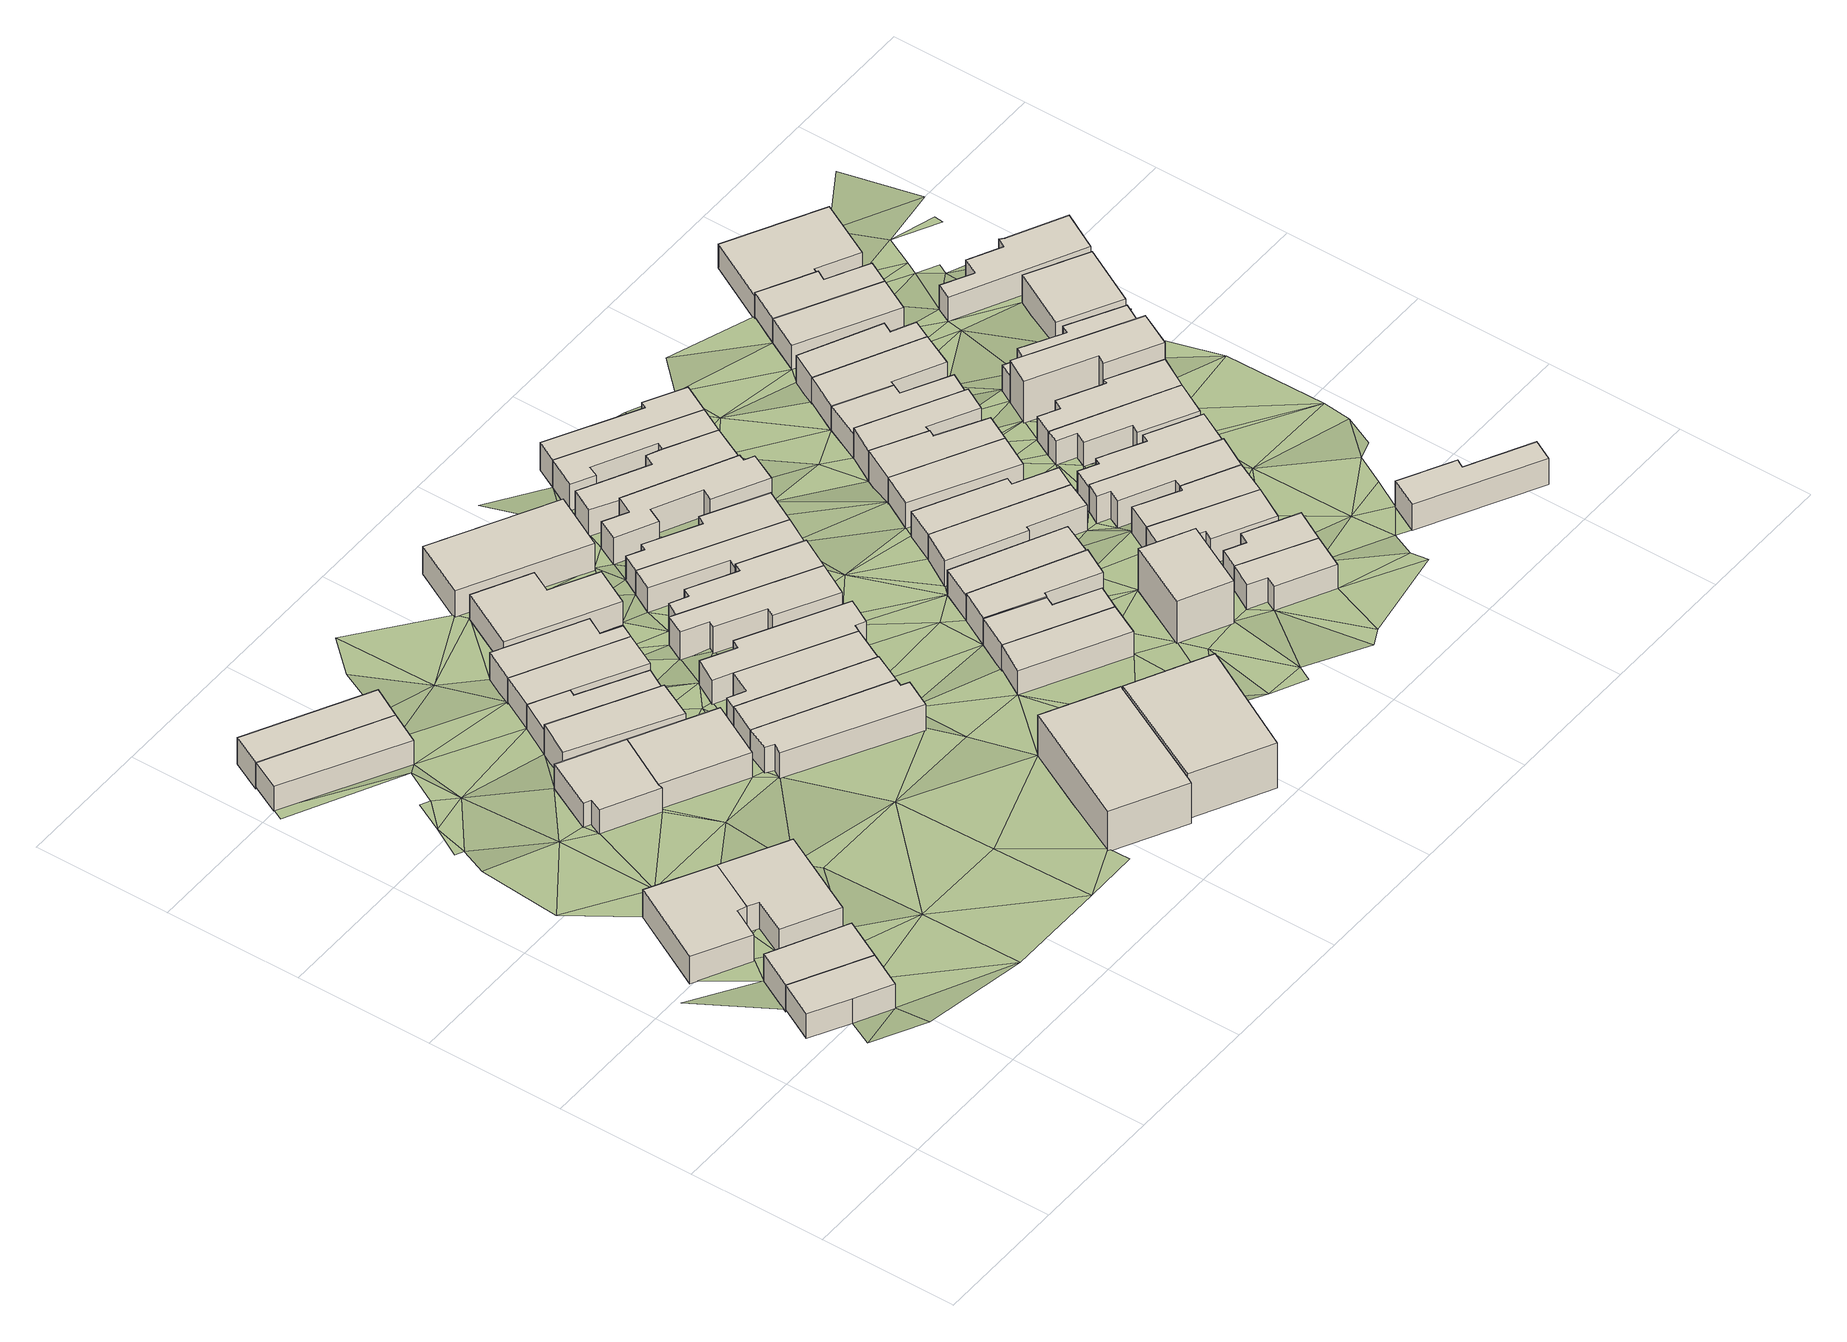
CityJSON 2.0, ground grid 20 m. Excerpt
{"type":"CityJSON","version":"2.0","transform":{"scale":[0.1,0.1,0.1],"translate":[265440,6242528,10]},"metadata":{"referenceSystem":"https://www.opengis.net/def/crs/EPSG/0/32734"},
"CityObjects":{
"building1":{"type":"Building","attributes":{"address":"57 Cecil Road Salt River Cape Town","building":"house","building:levels":"1","footprint":{"type":"Polygon"},"plus_code":"CQXHXFX5+XMR","ground_height":15.11,"building_height":4.1,"roof_height":19.21},"geometry":[{"type":"Solid","lod":"1","boundaries":[[[[0,1,2,3]],[[1,4,5,2]],[[4,6,7,5]],[[6,8,9,7]],[[8,0,3,9]],[[3,2,5,7,9]],[[8,6,4,1,0]]]]}]},
"building2":{"type":"Building","attributes":{"address":"55 Cecil Road Salt River Cape Town","building":"house","building:levels":"1","footprint":{"type":"Polygon"},"plus_code":"CQXRX7X4+XGX","ground_height":15.11,"building_height":4.1,"roof_height":19.21},"geometry":[{"type":"Solid","lod":"1","boundaries":[[[[10,11,9,3]],[[11,12,13,9]],[[12,14,15,13]],[[14,10,3,15]],[[3,9,13,15]],[[14,12,11,10]]]]}]},
"building3":{"type":"Building","attributes":{"address":"36 Pope Street Salt River Cape Town","building":"house","building:levels":"1","footprint":{"type":"Polygon"},"plus_code":"CQXJXMXQ+X7X","ground_height":14.63,"building_height":4.1,"roof_height":18.73},"geometry":[{"type":"Solid","lod":"1","boundaries":[[[[16,17,18,19]],[[17,20,21,18]],[[20,22,23,21]],[[22,24,25,23]],[[24,26,27,25]],[[26,16,19,27]],[[19,18,21,23,25,27]],[[26,24,22,20,17,16]]]]}]},
"building4":{"type":"Building","attributes":{"address":"38 Pope Street Salt River Cape Town","building":"house","building:levels":"1","footprint":{"type":"Polygon"},"plus_code":"CRX3XJXQ+X9V","ground_height":14.63,"building_height":4.1,"roof_height":18.73},"geometry":[{"type":"Solid","lod":"1","boundaries":[[[[17,16,19,18]],[[16,28,29,19]],[[28,30,31,29]],[[30,32,33,31]],[[32,34,35,33]],[[34,17,18,35]],[[18,19,29,31,33,35]],[[34,32,30,28,16,17]]]]}]},
"building5":{"type":"Building","attributes":{"address":"36 Cecil Road Salt River Cape Town","building":"house","building:levels":"1","footprint":{"type":"Polygon"},"plus_code":"CQXGXFXP+XPR","ground_height":12.86,"building_height":4.1,"roof_height":16.96},"geometry":[{"type":"Solid","lod":"1","boundaries":[[[[36,37,38,39]],[[37,40,41,38]],[[40,42,43,41]],[[42,36,39,43]],[[39,38,41,43]],[[42,40,37,36]]]]}]},
"building6":{"type":"Building","attributes":{"address":"34 Cecil Road Salt River Cape Town","building":"house","building:levels":"1","footprint":{"type":"Polygon"},"plus_code":"CQXJXVX4+X4R","ground_height":12.86,"building_height":4.1,"roof_height":16.96},"geometry":[{"type":"Solid","lod":"1","boundaries":[[[[44,45,46,39]],[[45,47,48,49,46]],[[47,50,51,38,49,48]],[[50,44,39,38,51]],[[39,46,49,38]],[[50,47,45,44]]]]}]},
"building7":{"type":"Building","attributes":{"address":"7 Pope Street Salt River Cape Town","building":"house","building:levels":"1","footprint":{"type":"Polygon"},"plus_code":"CRX8X8XG+XPR","ground_height":13.86,"building_height":4.1,"roof_height":17.96},"geometry":[{"type":"Solid","lod":"1","boundaries":[[[[52,53,54,55]],[[53,56,57,54]],[[56,58,59,57]],[[58,60,61,59]],[[60,62,63,61]],[[62,64,65,63]],[[64,52,55,65]],[[55,54,57,59,61,63,65]],[[64,62,60,58,56,53,52]]]]}]},
"building8":{"type":"Building","attributes":{"address":"Pope Street Salt River Cape Town","building":"house","building:levels":"1","footprint":{"type":"Polygon"},"plus_code":"CRXRX5XM+XPR","ground_height":13.86,"building_height":4.1,"roof_height":17.96},"geometry":[{"type":"Solid","lod":"1","boundaries":[[[[66,67,55,54]],[[67,68,69,55]],[[68,70,71,69]],[[70,66,54,71]],[[54,55,69,71]],[[70,68,67,66]]]]}]},
"building9":{"type":"Building","attributes":{"address":"Cecil Road Salt River Cape Town","building":"house","building:levels":"1","footprint":{"type":"Polygon"},"plus_code":"CRXPXGXG+X9V","ground_height":13.86,"building_height":4.1,"roof_height":17.96},"geometry":[{"type":"Solid","lod":"1","boundaries":[[[[72,73,74,75,76]],[[73,77,78,74]],[[77,79,80,81,78]],[[79,72,76,75,81,80]],[[75,74,78,81]],[[79,77,73,72]]]]}]},
"building10":{"type":"Building","attributes":{"address":"Cecil Road Salt River Cape Town","building":"house","building:levels":"1","footprint":{"type":"Polygon"},"plus_code":"CRXRXWXM+X7W","ground_height":12.91,"building_height":4.1,"roof_height":17.01},"geometry":[{"type":"Solid","lod":"1","boundaries":[[[[72,79,80,76]],[[79,82,83,80]],[[82,84,85,83]],[[84,86,87,85]],[[86,88,89,87]],[[88,72,76,89]],[[76,80,83,85,87,89]],[[88,86,84,82,79,72]]]]}]},
"building11":{"type":"Building","attributes":{"address":"Cecil Road Salt River Cape Town","building":"house","building:levels":"1","footprint":{"type":"Polygon"},"plus_code":"CRXXXHXH+X8W","ground_height":12.95,"building_height":4.1,"roof_height":17.05},"geometry":[{"type":"Solid","lod":"1","boundaries":[[[[90,88,89,91]],[[88,86,87,89]],[[86,92,93,87]],[[92,94,95,93]],[[94,90,91,95]],[[91,89,87,93,95]],[[94,92,86,88,90]]]]}]},
"building12":{"type":"Building","attributes":{"address":"62 Fenton Road Salt River Cape Town","building":"house","building:levels":"1","footprint":{"type":"Polygon"},"plus_code":"CVXHX9XX+X5W","ground_height":13.7,"building_height":4.1,"roof_height":17.8},"geometry":[{"type":"Solid","lod":"1","boundaries":[[[[96,97,98,99]],[[97,100,101,98]],[[100,102,103,101]],[[102,104,105,103]],[[104,106,107,105]],[[106,108,109,107]],[[108,110,111,109]],[[110,96,99,111]],[[99,98,101,103,105,107,109,111]],[[110,108,106,104,102,100,97,96]]]]}]},
"building13":{"type":"Building","attributes":{"address":"Cecil Road Salt River Cape Town","building":"house","building:levels":"1","footprint":{"type":"Polygon"},"plus_code":"CVX2XXXV+XCX","ground_height":12.95,"building_height":4.1,"roof_height":17.05},"geometry":[{"type":"Solid","lod":"1","boundaries":[[[[112,113,95,91]],[[113,114,115,95]],[[114,116,117,115]],[[116,118,119,117]],[[118,120,121,119]],[[120,112,91,121]],[[91,95,115,117,119,121]],[[120,118,116,114,113,112]]]]}]},
"building14":{"type":"Building","attributes":{"address":"Fenton Mews 46 Fenton Road Salt River Cape Town","building":"apartments","building:levels":"2","building:flats":"4","footprint":{"type":"Polygon"},"plus_code":"C2X5XRX8+XXX","ground_height":14.24,"building_height":6.9,"roof_height":21.14},"geometry":[{"type":"Solid","lod":"1","boundaries":[[[[122,123,124,125]],[[123,126,127,124]],[[126,128,129,127]],[[128,130,131,129]],[[130,132,133,131]],[[132,122,125,133]],[[125,124,127,129,131,133]],[[132,130,128,126,123,122]]]]}]},
"building15":{"type":"Building","attributes":{"address":"60 Fenton Road Salt River Cape Town","building":"house","building:levels":"1","footprint":{"type":"Polygon"},"plus_code":"CVXMX4X5+X8X","ground_height":13.7,"building_height":4.1,"roof_height":17.8},"geometry":[{"type":"Solid","lod":"1","boundaries":[[[[96,110,111,99]],[[110,134,135,136,111]],[[134,137,138,139,136,135]],[[137,96,99,139,138]],[[99,111,136,139]],[[137,134,110,96]]]]}]},
"building16":{"type":"Building","attributes":{"address":"58 Fenton Road Salt River Cape Town","building":"house","building:levels":"1","footprint":{"type":"Polygon"},"plus_code":"CVXQXGX4+XPV","ground_height":13.44,"building_height":4.1,"roof_height":17.54},"geometry":[{"type":"Solid","lod":"1","boundaries":[[[[134,140,141,135]],[[140,142,143,141]],[[142,144,145,143]],[[144,146,147,145]],[[146,137,138,147]],[[137,134,135,138]],[[135,141,143,145,147,138]],[[137,146,144,142,140,134]]]]}]},
"building17":{"type":"Building","attributes":{"address":"Cecil Road Salt River Cape Town","building":"house","building:levels":"1","footprint":{"type":"Polygon"},"plus_code":"CVX7X5XX+XCX","ground_height":12.37,"building_height":4.1,"roof_height":16.47},"geometry":[{"type":"Solid","lod":"1","boundaries":[[[[148,149,150,151]],[[149,152,153,150]],[[152,154,155,153]],[[154,156,157,155]],[[156,158,159,157]],[[158,148,151,159]],[[151,150,153,155,157,159]],[[158,156,154,152,149,148]]]]}]},
"building18":{"type":"Building","attributes":{"address":"56 Fenton Road Salt River Cape Town","building":"house","building:levels":"1","footprint":{"type":"Polygon"},"plus_code":"CVXXXWXC+X9V","ground_height":13.44,"building_height":4.1,"roof_height":17.54},"geometry":[{"type":"Solid","lod":"1","boundaries":[[[[140,160,161,141]],[[160,162,163,161]],[[162,164,165,163]],[[164,166,167,165]],[[166,168,169,167]],[[168,170,171,169]],[[170,172,173,171]],[[172,142,143,173]],[[142,140,141,143]],[[141,161,163,165,167,169,171,173,143]],[[142,172,170,168,166,164,162,160,140]]]]}]},
"building19":{"type":"Building","attributes":{"address":"48 Fenton Road Salt River Cape Town","building":"yes","building:levels":"2","footprint":{"type":"Polygon"},"plus_code":"C2XPXQXV+XFR","ground_height":14.76,"building_height":6.9,"roof_height":21.66},"geometry":[{"type":"Solid","lod":"1","boundaries":[[[[174,175,125,176,177,124]],[[175,178,179,176,125]],[[178,180,181,179]],[[180,174,124,177,181]],[[177,176,179,181]],[[180,178,175,174]]]]}]},
"building20":{"type":"Building","attributes":{"address":"54 Fenton Road Salt River Cape Town","building":"house","building:levels":"1","footprint":{"type":"Polygon"},"plus_code":"C2X5X5XX+X7R","ground_height":13.44,"building_height":4.1,"roof_height":17.54},"geometry":[{"type":"Solid","lod":"1","boundaries":[[[[182,183,184,185]],[[183,186,187,184]],[[186,188,189,187]],[[188,190,191,189]],[[190,192,193,191]],[[192,194,195,193]],[[194,196,197,195]],[[196,198,199,197]],[[198,182,185,199]],[[185,184,187,189,191,193,195,197,199]],[[198,196,194,192,190,188,186,183,182]]]]}]},
"building21":{"type":"Building","attributes":{"address":"41 Cecil Road Salt River Cape Town","building":"house","building:levels":"1","footprint":{"type":"Polygon"},"plus_code":"CVXMXHXG+XQV","ground_height":12.37,"building_height":4.1,"roof_height":16.47},"geometry":[{"type":"Solid","lod":"1","boundaries":[[[[200,201,202,203]],[[201,204,205,202]],[[204,206,207,205]],[[206,200,203,207]],[[203,202,205,207]],[[206,204,201,200]]]]}]},
"building22":{"type":"Building","attributes":{"address":"52 Fenton Road Salt River Cape Town","building":"house","building:levels":"1","footprint":{"type":"Polygon"},"plus_code":"C2X8XFXX+X9V","ground_height":13.44,"building_height":4.1,"roof_height":17.54},"geometry":[{"type":"Solid","lod":"1","boundaries":[[[[182,208,209,185]],[[208,210,211,212,209]],[[210,213,214,215,212,211]],[[213,216,217,215,214]],[[216,218,219,217]],[[218,220,221,219]],[[220,183,184,221]],[[183,182,185,184]],[[185,209,212,215,217,219,221,184]],[[183,220,218,216,213,210,208,182]]]]}]},
"building23":{"type":"Building","attributes":{"address":"61 Fenton Road Salt River Cape Town","building":"house","building:levels":"1","footprint":{"type":"Polygon"},"plus_code":"C2XXX6XQ+XQX","ground_height":13.79,"building_height":4.1,"roof_height":17.89},"geometry":[{"type":"Solid","lod":"1","boundaries":[[[[222,223,224,225]],[[223,226,227,224]],[[226,228,229,227]],[[228,222,225,229]],[[225,224,227,229]],[[228,226,223,222]]]]}]},
"building24":{"type":"Building","attributes":{"address":"50 Fenton Road Salt River Cape Town","building":"house","building:levels":"1","footprint":{"type":"Polygon"},"plus_code":"C2X7XQXM+XRW","ground_height":12.71,"building_height":4.1,"roof_height":16.81},"geometry":[{"type":"Solid","lod":"1","boundaries":[[[[208,230,231,232]],[[230,233,234,231]],[[233,235,236,234]],[[235,237,238,236]],[[237,210,211,238]],[[210,208,232,211]],[[232,231,234,236,238,211]],[[210,237,235,233,230,208]]]]}]},
"building25":{"type":"Building","attributes":{"address":"59 Fenton Road Salt River Cape Town","building":"house","building:levels":"1","footprint":{"type":"Polygon"},"plus_code":"C3X4X5X3+X9R","ground_height":13.79,"building_height":4.1,"roof_height":17.89},"geometry":[{"type":"Solid","lod":"1","boundaries":[[[[239,240,229,225]],[[240,241,242,229]],[[241,243,244,242]],[[243,245,246,244]],[[245,247,248,246]],[[247,239,225,248]],[[225,229,242,244,246,248]],[[247,245,243,241,240,239]]]]}]},
"building26":{"type":"Building","attributes":{"address":"48 Fenton Road Salt River Cape Town","building":"house","building:levels":"1","footprint":{"type":"Polygon"},"plus_code":"C2XHX2XG+XFV","ground_height":12.71,"building_height":4.1,"roof_height":16.81},"geometry":[{"type":"Solid","lod":"1","boundaries":[[[[230,249,250,231]],[[249,251,252,250]],[[251,253,254,252]],[[253,255,256,254]],[[255,257,258,256]],[[257,259,260,258]],[[259,233,234,260]],[[233,230,231,234]],[[231,250,252,254,256,258,260,234]],[[233,259,257,255,253,251,249,230]]]]}]},
"building27":{"type":"Building","attributes":{"address":"57 Fenton Road Salt River Cape Town","building":"house","building:levels":"1","footprint":{"type":"Polygon"},"plus_code":"C3X6XPX9+XCV","ground_height":13.89,"building_height":4.1,"roof_height":17.99},"geometry":[{"type":"Solid","lod":"1","boundaries":[[[[247,245,246,261,262,248]],[[245,263,264,261,246]],[[263,265,266,264]],[[265,267,268,269,266]],[[267,270,271,272,269,268]],[[270,247,248,262,272,271]],[[262,261,264,266,269,272]],[[270,267,265,263,245,247]]]]}]},
"building28":{"type":"Building","attributes":{"address":"46 Fenton Road Salt River Cape Town","building":"house","building:levels":"1","footprint":{"type":"Polygon"},"plus_code":"C2XWX3XJ+X3W","ground_height":12.71,"building_height":4.1,"roof_height":16.81},"geometry":[{"type":"Solid","lod":"1","boundaries":[[[[273,274,275,276,277,278]],[[274,279,280,276,275]],[[279,281,282,280]],[[281,283,284,282]],[[283,285,286,284]],[[285,287,288,286]],[[287,289,290,288]],[[289,291,292,290]],[[291,293,294,292]],[[293,295,296,294]],[[295,297,298,296]],[[297,273,278,277,298]],[[277,276,280,282,284,286,288,290,292,294,296,298]],[[297,295,293,291,289,287,285,283,281,279,274,273]]]]}]},
"building29":{"type":"Building","attributes":{"address":"55 Fenton Road Salt River Cape Town","building":"house","building:levels":"1","footprint":{"type":"Polygon"},"plus_code":"C3X9X5X4+XCV","ground_height":13.45,"building_height":4.1,"roof_height":17.55},"geometry":[{"type":"Solid","lod":"1","boundaries":[[[[270,267,268,271]],[[267,299,300,268]],[[299,301,302,300]],[[301,270,271,302]],[[271,268,300,302]],[[301,299,267,270]]]]}]},
"building30":{"type":"Building","attributes":{"address":"44 Fenton Road Salt River Cape Town","building":"house","building:levels":"1","footprint":{"type":"Polygon"},"plus_code":"C2XRXVXM+XGW","ground_height":12.27,"building_height":4.1,"roof_height":16.37},"geometry":[{"type":"Solid","lod":"1","boundaries":[[[[303,304,305,306]],[[304,307,308,305]],[[307,309,310,308]],[[309,311,312,310]],[[311,313,314,312]],[[313,315,275,314]],[[315,316,278,275]],[[316,303,306,278]],[[306,305,308,310,312,314,275,278]],[[316,315,313,311,309,307,304,303]]]]}]},
"building31":{"type":"Building","attributes":{"address":"9 Pope Street Salt River Cape Town","building":"house","building:levels":"2","footprint":{"type":"Polygon"},"plus_code":"C3XRX2X2+XVW","ground_height":14.1,"building_height":6.9,"roof_height":21},"geometry":[{"type":"Solid","lod":"1","boundaries":[[[[317,318,319,320]],[[318,321,322,319]],[[321,323,324,322]],[[323,317,320,324]],[[320,319,322,324]],[[323,321,318,317]]]]}]},
"building32":{"type":"Building","attributes":{"address":"42 Fenton Road Salt River Cape Town","building":"house","building:levels":"1","footprint":{"type":"Polygon"},"plus_code":"C2XXXPXV+X5V","ground_height":12.27,"building_height":4.1,"roof_height":16.37},"geometry":[{"type":"Solid","lod":"1","boundaries":[[[[325,326,327,328]],[[326,329,330,327]],[[329,331,332,330]],[[331,333,334,332]],[[333,335,336,334]],[[335,337,305,336]],[[337,338,306,305]],[[338,325,328,306]],[[328,327,330,332,334,336,305,306]],[[338,337,335,333,331,329,326,325]]]]}]},
"building33":{"type":"Building","attributes":{"address":"53 Fenton Road Salt River Cape Town","building":"house","building:levels":"1","footprint":{"type":"Polygon"},"plus_code":"C3XJX4XP+XQV","ground_height":13.45,"building_height":4.1,"roof_height":17.55},"geometry":[{"type":"Solid","lod":"1","boundaries":[[[[339,340,341,342]],[[340,343,344,341]],[[343,345,346,344]],[[345,347,348,346]],[[347,349,350,348]],[[349,339,342,350]],[[342,341,344,346,348,350]],[[349,347,345,343,340,339]]]]}]},
"building34":{"type":"Building","attributes":{"address":"40 Fenton Road Salt River Cape Town","building":"house","building:levels":"1","footprint":{"type":"Polygon"},"plus_code":"C2XWXXXM+XWR","ground_height":12.27,"building_height":4.1,"roof_height":16.37},"geometry":[{"type":"Solid","lod":"1","boundaries":[[[[326,325,328,327]],[[325,351,352,328]],[[351,353,354,352]],[[353,355,356,354]],[[355,357,358,356]],[[357,326,327,358]],[[327,328,352,354,356,358]],[[357,355,353,351,325,326]]]]}]},
"building35":{"type":"Building","attributes":{"address":"51 Fenton Road Salt River Cape Town","building":"house","building:levels":"1","footprint":{"type":"Polygon"},"plus_code":"C3XMXRXW+X2V","ground_height":13.45,"building_height":4.1,"roof_height":17.55},"geometry":[{"type":"Solid","lod":"1","boundaries":[[[[339,349,350,342]],[[349,359,360,350]],[[359,361,362,360]],[[361,363,364,362]],[[363,365,366,364]],[[365,339,342,366]],[[342,350,360,362,364,366]],[[365,363,361,359,349,339]]]]}]},
"building36":{"type":"Building","attributes":{"address":"54 Goldsmith Road Salt River Cape Town","building":"house","building:levels":"1","footprint":{"type":"Polygon"},"plus_code":"C4X8XQXM+X9V","ground_height":13.98,"building_height":4.1,"roof_height":18.08},"geometry":[{"type":"Solid","lod":"1","boundaries":[[[[367,368,369,370]],[[368,371,372,369]],[[371,373,374,372]],[[373,375,376,374]],[[375,377,378,376]],[[377,367,370,378]],[[370,369,372,374,376,378]],[[377,375,373,371,368,367]]]]}]},
"building37":{"type":"Building","attributes":{"address":"Fenton Road Salt River Cape Town","building":"house","building:levels":"1","footprint":{"type":"Polygon"},"plus_code":"C3XQXRXV+X7R","ground_height":13.45,"building_height":4.1,"roof_height":17.55},"geometry":[{"type":"Solid","lod":"1","boundaries":[[[[379,380,381,382]],[[380,383,384,381]],[[383,385,386,384]],[[385,379,382,386]],[[382,381,384,386]],[[385,383,380,379]]]]}]},
"building38":{"type":"Building","attributes":{"address":"52 Goldsmith Road Salt River Cape Town","building":"house","building:levels":"1","footprint":{"type":"Polygon"},"plus_code":"C4XGXHXQ+X7W","ground_height":13.98,"building_height":4.1,"roof_height":18.08},"geometry":[{"type":"Solid","lod":"1","boundaries":[[[[387,388,389,370]],[[388,390,391,389]],[[390,392,393,391]],[[392,394,395,393]],[[394,396,369,395]],[[396,387,370,369]],[[370,389,391,393,395,369]],[[396,394,392,390,388,387]]]]}]},
"building39":{"type":"Building","attributes":{"address":"50 Goldsmith Road Salt River Cape Town","building":"house","building:levels":"1","footprint":{"type":"Polygon"},"plus_code":"C4X8X7X6+XFX","ground_height":13.81,"building_height":4.1,"roof_height":17.91},"geometry":[{"type":"Solid","lod":"1","boundaries":[[[[397,398,399,400]],[[398,401,402,399]],[[401,403,404,402]],[[403,405,406,404]],[[405,407,408,406]],[[407,397,400,408]],[[400,399,402,404,406,408]],[[407,405,403,401,398,397]]]]}]},
"building40":{"type":"Building","attributes":{"address":"Fenton Road Salt River Cape Town","building":"house","building:levels":"1","footprint":{"type":"Polygon"},"plus_code":"C3XWX7X4+XJV","ground_height":13.45,"building_height":4.1,"roof_height":17.55},"geometry":[{"type":"Solid","lod":"1","boundaries":[[[[409,410,411,382,412,413]],[[410,414,386,382,411]],[[414,415,416,386]],[[415,417,418,416]],[[417,419,420,418]],[[419,409,413,412,420]],[[412,382,386,416,418,420]],[[419,417,415,414,410,409]]]]}]},
"building41":{"type":"Building","attributes":{"address":"48 Goldsmith Road Salt River Cape Town","building":"house","building:levels":"1","footprint":{"type":"Polygon"},"plus_code":"C4XFX5X3+XPR","ground_height":13.81,"building_height":4.1,"roof_height":17.91},"geometry":[{"type":"Solid","lod":"1","boundaries":[[[[397,421,422,400]],[[421,423,424,422]],[[423,425,426,424]],[[425,427,428,426]],[[427,398,399,428]],[[398,397,400,399]],[[400,422,424,426,428,399]],[[398,427,425,423,421,397]]]]}]},
"building42":{"type":"Building","attributes":{"address":"Fenton Road Salt River Cape Town","building":"house","building:levels":"1","footprint":{"type":"Polygon"},"plus_code":"C4X2X9X2+X7V","ground_height":13.31,"building_height":4.1,"roof_height":17.41},"geometry":[{"type":"Solid","lod":"1","boundaries":[[[[429,409,430,413,431,432]],[[409,419,433,413,430]],[[419,434,435,433]],[[434,436,437,435]],[[436,438,439,437]],[[438,429,432,431,439]],[[431,413,433,435,437,439]],[[438,436,434,419,409,429]]]]}]},
"building43":{"type":"Building","attributes":{"address":"46 Goldsmith Road Salt River Cape Town","building":"house","building:levels":"1","footprint":{"type":"Polygon"},"plus_code":"C4XGXXXQ+XMR","ground_height":13.81,"building_height":4.1,"roof_height":17.91},"geometry":[{"type":"Solid","lod":"1","boundaries":[[[[440,441,442,422]],[[441,443,444,445,442]],[[443,446,447,448,445,444]],[[446,449,450,448,447]],[[449,451,452,450]],[[451,453,454,452]],[[453,455,424,454]],[[455,440,422,424]],[[422,442,445,448,450,452,454,424]],[[455,453,451,449,446,443,441,440]]]]}]},
"building44":{"type":"Building","attributes":{"address":"Fenton Road Salt River Cape Town","building":"house","building:levels":"1","footprint":{"type":"Polygon"},"plus_code":"C4X5X2X5+XHV","ground_height":12.24,"building_height":4.1,"roof_height":16.34},"geometry":[{"type":"Solid","lod":"1","boundaries":[[[[456,457,432,458]],[[457,459,460,432]],[[459,461,462,460]],[[461,463,464,462]],[[463,465,466,464]],[[465,456,458,466]],[[458,432,460,462,464,466]],[[465,463,461,459,457,456]]]]}]},
"building45":{"type":"Building","attributes":{"address":"44 Goldsmith Road Salt River Cape Town","building":"house","building:levels":"1","footprint":{"type":"Polygon"},"plus_code":"C4XMXJXH+XQV","ground_height":13.31,"building_height":4.1,"roof_height":17.41},"geometry":[{"type":"Solid","lod":"1","boundaries":[[[[467,468,469,470]],[[468,471,472,469]],[[471,473,474,472]],[[473,475,476,474]],[[475,477,478,476]],[[477,479,480,478]],[[479,481,444,480]],[[481,467,470,444]],[[470,469,472,474,476,478,480,444]],[[481,479,477,475,473,471,468,467]]]]}]},
"building46":{"type":"Building","attributes":{"address":"Fenton Road Salt River Cape Town","building":"house","building:levels":"1","footprint":{"type":"Polygon"},"plus_code":"C4X7XQXW+X8W","ground_height":12.24,"building_height":4.1,"roof_height":16.34},"geometry":[{"type":"Solid","lod":"1","boundaries":[[[[482,483,458,484]],[[483,485,466,458]],[[485,486,487,466]],[[486,488,489,487]],[[488,490,491,489]],[[490,482,484,491]],[[484,458,466,487,489,491]],[[490,488,486,485,483,482]]]]}]},
"building47":{"type":"Building","attributes":{"address":"42 Goldsmith Road Salt River Cape Town","building":"house","building:levels":"1","footprint":{"type":"Polygon"},"plus_code":"C4XRXMXQ+XHR","ground_height":13.12,"building_height":4.1,"roof_height":17.22},"geometry":[{"type":"Solid","lod":"1","boundaries":[[[[492,493,494,495]],[[493,496,497,494]],[[496,498,499,497]],[[498,500,501,499]],[[500,502,503,501]],[[502,504,505,503]],[[504,506,507,505]],[[506,492,495,507]],[[495,494,497,499,501,503,505,507]],[[506,504,502,500,498,496,493,492]]]]}]},
"building48":{"type":"Building","attributes":{"address":"Fenton Road Salt River Cape Town","building":"house","building:levels":"1","footprint":{"type":"Polygon"},"plus_code":"C4XCXJXF+X6R","ground_height":12.24,"building_height":4.1,"roof_height":16.34},"geometry":[{"type":"Solid","lod":"1","boundaries":[[[[508,509,491,484]],[[509,510,511,491]],[[510,512,513,511]],[[512,514,515,513]],[[514,516,517,515]],[[516,508,484,517]],[[484,491,511,513,515,517]],[[516,514,512,510,509,508]]]]}]},
"building49":{"type":"Building","attributes":{"address":"40 Goldsmith Road Salt River Cape Town","building":"house","building:levels":"1","footprint":{"type":"Polygon"},"plus_code":"C4XWXVX9+X2W","ground_height":13.12,"building_height":4.1,"roof_height":17.22},"geometry":[{"type":"Solid","lod":"1","boundaries":[[[[492,518,519,495]],[[518,520,521,519]],[[520,522,523,521]],[[522,524,525,523]],[[524,526,527,525]],[[526,528,529,527]],[[528,493,494,529]],[[493,492,495,494]],[[495,519,521,523,525,527,529,494]],[[493,528,526,524,522,520,518,492]]]]}]},
"building50":{"type":"Building","attributes":{"address":"59 Goldsmith Road Salt River Cape Town","building":"house","building:levels":"1","footprint":{"type":"Polygon"},"plus_code":"C5XMXVX4+XJW","ground_height":13.82,"building_height":4.1,"roof_height":17.92},"geometry":[{"type":"Solid","lod":"1","boundaries":[[[[530,531,532,533,534,535]],[[531,536,537,533,532]],[[536,538,539,537]],[[538,540,541,539]],[[540,542,543,541]],[[542,530,535,534,543]],[[534,533,537,539,541,543]],[[542,540,538,536,531,530]]]]}]},
"building51":{"type":"Building","attributes":{"address":"38 Goldsmith Road Salt River Cape Town","building":"house","building:levels":"2","footprint":{"type":"Polygon"},"plus_code":"C5X2XHX7+XQW","ground_height":13.12,"building_height":6.9,"roof_height":20.02},"geometry":[{"type":"Solid","lod":"1","boundaries":[[[[544,545,546,547,548,519]],[[545,549,550,551,547,546]],[[549,552,553,554,551,550]],[[552,555,556,554,553]],[[555,557,558,556]],[[557,544,519,548,558]],[[548,547,551,554,556,558]],[[557,555,552,549,545,544]]]]}]},
"building52":{"type":"Building","attributes":{"address":"37 Fenton Road Salt River Cape Town","building":"house","building:levels":"1","footprint":{"type":"Polygon"},"plus_code":"C4XHXQX7+X2X","ground_height":11.72,"building_height":4.1,"roof_height":15.82},"geometry":[{"type":"Solid","lod":"1","boundaries":[[[[559,560,561,562]],[[560,563,564,561]],[[563,565,566,564]],[[565,559,562,566]],[[562,561,564,566]],[[565,563,560,559]]]]}]},
"building53":{"type":"Building","attributes":{"address":"36 Goldsmith Road Salt River Cape Town","building":"house","building:levels":"1","footprint":{"type":"Polygon"},"plus_code":"C5X6X5XP+XXV","ground_height":13.12,"building_height":4.1,"roof_height":17.22},"geometry":[{"type":"Solid","lod":"1","boundaries":[[[[545,567,568,546]],[[567,569,570,568]],[[569,571,572,570]],[[571,573,574,572]],[[573,575,576,574]],[[575,577,578,576]],[[577,549,550,578]],[[549,545,546,550]],[[546,568,570,572,574,576,578,550]],[[549,577,575,573,571,569,567,545]]]]}]},
"building54":{"type":"Building","attributes":{"address":"35 Fenton Road Salt River Cape Town","building":"house","building:levels":"1","footprint":{"type":"Polygon"},"plus_code":"C4XPXPXW+XRX","ground_height":11.72,"building_height":4.1,"roof_height":15.82},"geometry":[{"type":"Solid","lod":"1","boundaries":[[[[579,559,580,562,581,582]],[[559,565,566,562,580]],[[565,583,584,566]],[[583,585,586,584]],[[585,587,588,586]],[[587,579,582,581,588]],[[581,562,566,584,586,588]],[[587,585,583,565,559,579]]]]}]},
"building55":{"type":"Building","attributes":{"address":"31 Fenton Road Salt River Cape Town","building":"house","building:levels":"1","footprint":{"type":"Polygon"},"plus_code":"C4XVXWX5+XMR","ground_height":11.07,"building_height":4.1,"roof_height":15.17},"geometry":[{"type":"Solid","lod":"1","boundaries":[[[[589,590,591,582]],[[590,592,593,591]],[[592,594,595,593]],[[594,596,597,595]],[[596,598,599,597]],[[598,589,582,599]],[[582,591,593,595,597,599]],[[598,596,594,592,590,589]]]]}]},
"building56":{"type":"Building","attributes":{"address":"34 Goldsmith Road Salt River Cape Town","building":"house","building:levels":"1","footprint":{"type":"Polygon"},"plus_code":"C5XHXRX6+XPW","ground_height":12.68,"building_height":4.1,"roof_height":16.78},"geometry":[{"type":"Solid","lod":"1","boundaries":[[[[600,601,602,603]],[[601,604,605,602]],[[604,606,607,605]],[[606,600,603,607]],[[603,602,605,607]],[[606,604,601,600]]]]}]},
"building57":{"type":"Building","attributes":{"address":"32A Goldsmith Road Salt River Cape Town","building":"house","building:levels":"1","footprint":{"type":"Polygon"},"plus_code":"C5XJX7XR+XRW","ground_height":12.11,"building_height":4.1,"roof_height":16.21},"geometry":[{"type":"Solid","lod":"1","boundaries":[[[[608,609,610,611]],[[609,612,613,610]],[[612,614,615,613]],[[614,616,617,615]],[[616,618,619,617]],[[618,620,621,619]],[[620,622,623,621]],[[622,624,625,623]],[[624,608,611,625]],[[611,610,613,615,617,619,621,623,625]],[[624,622,620,618,616,614,612,609,608]]]]}]},
"terrain1":{"type":"TINRelief","geometry":[{"type":"CompositeSurface","lod":"1","boundaries":[[[14,626,0]],[[627,628,629]],[[629,628,630]],[[631,632,14]],[[633,631,14]],[[630,634,629]],[[633,14,635]],[[631,633,636]],[[637,631,636]],[[638,629,634]],[[639,640,20]],[[641,636,633]],[[642,637,636]],[[636,641,642]],[[643,633,635]],[[640,644,645]],[[638,646,635]],[[644,640,639]],[[20,17,639]],[[644,647,645]],[[648,647,649]],[[638,634,646]],[[646,643,635]],[[650,651,652]],[[649,647,653]],[[654,644,639]],[[644,653,647]],[[655,649,656]],[[657,643,646]],[[639,17,658]],[[656,649,653]],[[644,654,659]],[[660,643,657]],[[639,64,654]],[[652,651,42]],[[646,634,661]],[[654,662,659]],[[56,644,659]],[[653,644,56]],[[651,656,653]],[[660,658,17]],[[658,64,639]],[[653,42,651]],[[657,646,663]],[[653,56,72]],[[661,664,646]],[[52,64,658]],[[42,653,88]],[[660,657,663]],[[56,665,72]],[[658,660,666]],[[56,53,665]],[[646,664,663]],[[72,88,653]],[[658,68,52]],[[36,42,90]],[[663,666,660]],[[664,661,667]],[[658,666,68]],[[88,90,42]],[[668,669,36]],[[665,53,670]],[[667,661,671]],[[668,36,90]],[[68,666,672]],[[669,668,673]],[[672,666,674]],[[675,68,672]],[[53,70,670]],[[68,675,70]],[[663,664,128]],[[664,667,128]],[[668,676,673]],[[668,90,120]],[[675,677,70]],[[678,666,663]],[[86,84,679]],[[680,670,70]],[[681,670,680]],[[70,677,682]],[[70,682,680]],[[92,86,679]],[[668,120,683]],[[668,684,676]],[[685,680,682]],[[686,681,680]],[[128,687,663]],[[678,663,687]],[[681,686,679]],[[682,688,689]],[[685,682,689]],[[683,120,690]],[[690,120,691]],[[686,680,685]],[[679,686,92]],[[683,684,668]],[[692,92,686]],[[94,92,692]],[[690,691,693]],[[694,695,691]],[[687,106,678]],[[686,168,166]],[[692,686,696]],[[696,686,166]],[[94,186,695]],[[692,186,94]],[[108,106,110]],[[223,687,128]],[[691,695,693]],[[684,683,697]],[[110,106,134]],[[687,223,106]],[[692,696,698]],[[220,695,186]],[[693,695,220]],[[128,126,223]],[[220,186,183]],[[696,166,699]],[[700,166,701]],[[700,699,166]],[[693,220,235]],[[697,702,154]],[[684,697,703]],[[126,123,704]],[[222,106,223]],[[216,220,218]],[[247,134,106]],[[220,216,235]],[[164,701,166]],[[223,126,704]],[[233,693,235]],[[134,162,140]],[[154,693,233]],[[160,140,162]],[[247,106,222]],[[154,703,697]],[[705,700,701]],[[704,123,180]],[[180,706,707]],[[259,154,233]],[[237,235,216]],[[134,708,162]],[[164,705,701]],[[703,154,259]],[[704,709,223]],[[210,216,213]],[[247,708,134]],[[237,216,210]],[[259,283,703]],[[164,162,708]],[[255,259,257]],[[283,259,255]],[[704,180,709]],[[281,703,283]],[[180,707,710]],[[711,283,255]],[[281,712,703]],[[164,301,705]],[[708,247,270]],[[703,712,713]],[[301,164,708]],[[705,714,715]],[[711,255,253]],[[710,716,180]],[[709,180,717]],[[712,281,274]],[[714,705,301]],[[708,270,301]],[[281,279,274]],[[718,713,712]],[[180,716,717]],[[715,714,719]],[[720,710,721]],[[253,251,711]],[[287,711,251]],[[716,710,720]],[[718,722,713]],[[723,709,717]],[[326,724,713]],[[725,726,727]],[[728,714,301]],[[722,326,713]],[[230,719,714]],[[726,725,729]],[[722,718,730]],[[251,731,287]],[[732,714,728]],[[731,251,733]],[[717,716,734]],[[720,734,716]],[[729,725,735]],[[723,736,725]],[[737,723,717]],[[718,738,730]],[[733,251,249]],[[728,301,739]],[[230,714,740]],[[714,732,741]],[[737,736,723]],[[735,725,736]],[[742,730,743]],[[714,741,740]],[[375,734,720]],[[744,730,738]],[[737,735,736]],[[745,733,249]],[[744,743,730]],[[746,375,720]],[[739,301,299]],[[735,737,747]],[[249,230,748]],[[742,743,749]],[[744,738,743]],[[371,734,375]],[[740,748,230]],[[371,368,734]],[[746,750,375]],[[743,751,749]],[[249,748,745]],[[373,371,375]],[[747,737,752]],[[368,323,734]],[[739,299,753]],[[323,754,737]],[[295,755,756]],[[754,752,737]],[[757,740,741]],[[750,377,375]],[[299,747,758]],[[295,745,759]],[[299,347,753]],[[409,745,748]],[[755,295,303]],[[368,760,323]],[[747,752,758]],[[323,761,754]],[[323,760,762]],[[409,759,745]],[[759,303,295]],[[762,761,323]],[[758,347,299]],[[762,760,763]],[[763,760,764]],[[740,757,383]],[[765,766,767]],[[765,767,768]],[[769,377,750]],[[758,451,347]],[[347,451,446]],[[446,443,347]],[[759,409,429]],[[770,762,763]],[[349,347,443]],[[303,771,772]],[[757,773,383]],[[446,451,449]],[[303,759,774]],[[768,767,775]],[[383,773,359]],[[758,776,451]],[[767,777,775]],[[778,349,443]],[[377,779,367]],[[774,771,303]],[[771,777,772]],[[759,429,774]],[[763,388,770]],[[778,359,349]],[[780,758,781]],[[776,758,780]],[[769,779,377]],[[778,782,359]],[[777,771,783]],[[777,783,775]],[[784,383,359]],[[785,782,778]],[[397,770,388]],[[784,359,782]],[[383,784,385]],[[786,787,788]],[[388,367,789]],[[785,790,782]],[[367,779,791]],[[774,792,771]],[[793,788,794]],[[790,795,782]],[[796,787,786]],[[791,789,367]],[[784,782,795]],[[388,789,397]],[[784,797,385]],[[794,788,787]],[[771,560,783]],[[792,516,771]],[[796,385,798]],[[797,798,385]],[[784,795,799]],[[790,504,795]],[[504,790,473]],[[516,560,771]],[[800,787,796]],[[397,789,801]],[[801,421,397]],[[794,787,800]],[[798,800,796]],[[789,791,802]],[[803,802,791]],[[504,502,795]],[[783,559,804]],[[471,504,473]],[[461,465,463]],[[560,559,783]],[[805,798,806]],[[798,805,800]],[[807,808,794]],[[809,421,801]],[[807,794,800]],[[810,465,811]],[[812,789,802]],[[506,504,471]],[[811,465,461]],[[789,813,801]],[[808,814,461]],[[809,801,468]],[[814,808,807]],[[815,560,516]],[[468,506,471]],[[813,789,812]],[[800,805,816]],[[811,461,814]],[[579,804,559]],[[520,805,522]],[[816,805,520]],[[814,817,811]],[[814,818,817]],[[815,819,560]],[[801,820,468]],[[801,813,821]],[[822,823,815]],[[468,820,506]],[[490,811,824]],[[817,824,811]],[[815,823,819]],[[492,506,820]],[[820,801,821]],[[824,823,490]],[[821,813,825]],[[826,817,827]],[[823,622,819]],[[826,828,817]],[[824,817,828]],[[824,622,823]],[[492,829,518]],[[622,620,819]],[[620,565,819]],[[829,492,820]],[[585,830,587]],[[831,587,830]],[[826,567,828]],[[829,545,518]],[[601,824,828]],[[585,583,830]],[[622,824,601]],[[831,830,832]],[[620,833,565]],[[828,567,834]],[[565,833,583]],[[545,829,567]],[[830,583,832]],[[620,618,616]],[[583,835,832]],[[620,616,836]],[[833,620,836]],[[583,833,835]],[[834,567,837]],[[601,624,622]],[[838,833,836]],[[832,835,839]],[[616,612,836]],[[839,596,832]],[[616,614,612]],[[612,840,836]],[[612,609,840]],[[841,596,839]],[[842,839,843]],[[841,844,596]]]}]}
},
"vertices":[
[74,255,50],[47,204,50],[47,204,92],[74,255,92],[102,174,50],[102,174,92],[155,147,50],[155,147,92],[182,198,50],[182,198,92],
[74,255,46],[182,198,46],[212,255,46],[212,255,92],[103,310,46],[103,310,92],
[164,380,40],[203,454,40],[203,454,87],[164,380,87],[113,502,40],[113,502,87],[50,384,40],[50,384,87],[128,343,40],[128,343,87],[151,385,40],[151,385,87],
[179,372,40],[179,372,87],[154,323,40],[154,323,87],[232,283,40],[232,283,87],[296,405,40],[296,405,87],
[202,944,29],[31,1033,29],[31,1033,70],[202,944,70],[9,990,29],[9,990,70],[178,899,29],[178,899,70],
[202,944,25],[226,988,25],[226,988,70],[54,1078,25],[54,1078,65],[54,1078,70],[31,1033,25],[31,1033,65],
[283,602,39],[326,681,39],[326,681,80],[283,602,80],[237,727,39],[237,727,80],[201,657,39],[201,657,80],[211,652,39],[211,652,80],[203,634,39],[203,634,80],[281,594,39],[281,594,80],
[326,681,37],[283,602,37],[398,542,37],[398,542,80],[440,621,37],[440,621,80],
[287,779,29],[260,731,29],[260,731,80],[287,779,80],[287,779,70],[406,649,29],[406,649,80],[432,701,29],[432,701,70],[432,701,80],
[452,737,29],[452,737,70],[360,787,29],[360,787,70],[365,796,29],[365,796,70],[312,824,29],[312,824,70],
[337,871,29],[337,871,70],[462,744,29],[462,744,70],[487,792,29],[487,792,70],
[431,569,34],[416,536,34],[416,536,78],[431,569,78],[427,529,34],[427,529,78],[419,515,34],[419,515,78],[595,420,34],[595,420,78],[616,460,34],[616,460,78],[605,466,34],[605,466,78],[610,476,34],[610,476,78],
[337,871,24],[487,792,24],[497,811,24],[497,811,70],[469,826,24],[469,826,70],[483,852,24],[483,852,70],[361,916,24],[361,916,70],
[651,61,42],[732,219,42],[732,219,111],[651,61,111],[735,224,42],[735,224,111],[633,277,42],[633,277,111],[544,105,42],[544,105,111],[646,52,42],[646,52,111],
[631,518,34],[631,518,75],[631,518,78],[453,610,34],[453,610,75],[453,610,78],
[656,567,34],[656,567,75],[504,648,34],[504,648,75],[487,616,34],[487,616,75],[463,628,34],[463,628,75],
[435,1000,23],[391,916,23],[391,916,65],[435,1000,65],[536,840,23],[536,840,65],[564,893,23],[564,893,65],[498,928,23],[498,928,65],[514,959,23],[514,959,65],
[661,576,34],[661,576,75],[675,569,34],[675,569,75],[695,605,34],[695,605,75],[551,682,34],[551,682,75],[544,670,34],[544,670,75],[497,695,34],[497,695,75],[478,661,34],[478,661,75],
[732,219,41],[651,61,41],[651,61,117],[732,219,117],[761,4,41],[761,4,117],[846,161,41],[846,161,117],
[726,671,27],[547,767,27],[547,767,75],[726,671,75],[539,771,27],[539,771,75],[525,744,27],[525,744,75],[561,725,27],[561,725,75],[556,716,27],[556,716,75],[622,681,27],[622,681,75],[616,669,27],[616,669,75],[700,624,27],[700,624,75],
[471,1098,18],[429,1019,18],[429,1019,65],[471,1098,65],[600,929,18],[600,929,65],[642,1008,18],[642,1008,65],
[750,715,27],[750,715,75],[664,761,27],[664,761,68],[664,761,75],[658,749,27],[658,749,68],[658,749,75],[590,785,27],[590,785,75],[584,773,27],[584,773,75],[558,786,27],[558,786,75],
[736,407,38],[710,363,38],[710,363,79],[736,407,79],[851,289,38],[851,289,79],[874,334,38],[874,334,79],
[774,758,27],[774,758,68],[750,715,68],[588,858,27],[588,858,68],[571,827,27],[571,827,68],[671,774,27],[671,774,68],
[736,407,34],[874,334,34],[892,367,34],[892,367,79],[831,399,34],[831,399,79],[838,412,34],[838,412,79],[761,453,34],[761,453,79],
[799,805,27],[799,805,68],[712,852,27],[712,852,68],[705,840,27],[705,840,68],[630,880,27],[630,880,68],[625,871,27],[625,871,68],[602,883,27],[602,883,68],
[838,412,80],[761,453,80],[842,418,34],[842,418,80],[914,381,34],[914,381,80],[936,421,34],[936,421,76],[936,421,80],[784,496,34],[784,496,76],[784,496,80],
[831,876,23],[681,951,23],[681,951,64],[681,951,68],[831,876,68],[831,876,64],[668,926,23],[668,926,68],[634,944,23],[634,944,68],[619,914,23],[619,914,68],[676,886,23],[676,886,68],[687,908,23],[687,908,68],[754,875,23],[754,875,68],[745,858,23],[745,858,68],[821,820,23],[821,820,68],[841,860,23],[841,860,68],[827,867,23],[827,867,68],
[959,468,34],[959,468,76],[808,542,34],[808,542,76],
[856,926,19],[787,962,19],[787,962,64],[856,926,64],[766,972,19],[766,972,64],[758,956,19],[758,956,64],[663,1005,19],[663,1005,64],[645,971,19],[645,971,64],[681,951,19],[831,876,19],
[949,353,38],[900,259,38],[900,259,110],[949,353,110],[971,223,38],[971,223,110],[1020,317,38],[1020,317,110],
[875,962,17],[692,1060,17],[692,1060,64],[875,962,64],[668,1017,17],[668,1017,64],[701,1000,17],[701,1000,64],[708,1015,17],[708,1015,64],[792,972,17],[792,972,64],[787,962,17],[856,926,17],
[846,599,33],[819,554,33],[819,554,76],[846,599,76],[925,502,33],[925,502,76],[928,508,33],[928,508,76],[1004,471,33],[1004,471,76],[1022,509,33],[1022,509,76],
[896,1002,17],[896,1002,64],[840,1032,17],[840,1032,64],[835,1023,17],[835,1023,64],[708,1091,17],[708,1091,64],
[1038,539,33],[1038,539,76],[980,569,33],[980,569,76],[985,579,33],[985,579,76],[867,640,33],[867,640,76],
[1120,202,40],[1018,257,40],[1018,257,81],[1120,202,81],[999,224,40],[999,224,81],[1025,211,40],[1025,211,81],[1017,195,40],[1017,195,81],[1095,155,40],[1095,155,81],
[900,699,33],[875,654,33],[875,654,76],[900,699,76],[1017,578,33],[1017,578,76],[1042,624,33],[1042,624,76],
[1120,202,36],[1144,246,36],[1144,246,81],[1070,285,36],[1070,285,81],[1061,269,36],[1061,269,81],[1032,284,36],[1032,284,81],[1018,257,36],
[1150,313,34],[1012,387,34],[1012,387,79],[1150,313,79],[993,352,34],[993,352,79],[1049,323,34],[1049,323,79],[1042,310,34],[1042,310,79],[1124,267,34],[1124,267,79],
[925,747,23],[900,699,23],[900,699,74],[925,747,76],[925,747,74],[1042,624,23],[1061,660,23],[1061,660,76],[993,698,23],[993,698,76],[998,707,23],[998,707,76],
[1172,358,34],[1172,358,79],[1096,397,34],[1096,397,79],[1092,390,34],[1092,390,79],[1031,423,34],[1031,423,79],
[948,787,23],[925,747,63],[948,787,74],[948,787,63],[998,707,74],[1002,716,23],[1002,716,74],[1070,681,23],[1070,681,74],[1088,714,23],[1088,714,74],
[1172,358,33],[1197,403,33],[1197,403,79],[1033,489,33],[1033,489,74],[1033,489,79],[1021,469,33],[1021,469,74],[1021,469,79],[1038,460,33],[1038,460,79],[1030,443,33],[1030,443,79],[1101,407,33],[1101,407,79],[1096,397,33],
[973,839,22],[948,787,22],[973,839,63],[1088,714,22],[1088,714,63],[1108,750,22],[1108,750,63],[1042,785,22],[1042,785,63],[1049,799,22],[1049,799,63],
[1197,403,31],[1223,452,31],[1223,452,74],[1197,403,74],[1148,491,31],[1148,491,74],[1142,480,31],[1142,480,74],[1080,513,31],[1080,513,74],[1075,504,31],[1075,504,74],[1048,518,31],[1048,518,74],[1033,489,31],
[1000,889,21],[973,839,21],[1000,889,63],[1049,799,21],[1052,805,21],[1052,805,63],[1121,770,21],[1121,770,63],[1144,817,21],[1144,817,63],
[1251,506,31],[1086,590,31],[1086,590,72],[1251,506,72],[1078,572,31],[1078,572,72],[1104,559,31],[1104,559,72],[1096,543,31],[1096,543,72],[1156,512,31],[1156,512,72],[1149,500,31],[1149,500,72],[1226,460,31],[1226,460,72],
[1000,889,17],[1144,817,17],[1157,843,17],[1157,843,63],[1124,859,17],[1124,859,63],[1132,874,17],[1132,874,63],[1021,928,17],[1021,928,63],
[1276,550,31],[1276,550,72],[1201,590,31],[1201,590,72],[1199,583,31],[1199,583,72],[1136,616,31],[1136,616,72],[1129,602,31],[1129,602,72],[1100,617,31],[1100,617,72],
[1260,187,35],[1238,145,35],[1238,145,76],[1238,145,79],[1260,187,79],[1260,187,76],[1404,57,35],[1404,57,79],[1420,87,35],[1420,87,79],[1329,135,35],[1329,135,79],[1336,147,35],[1336,147,79],
[1276,550,27],[1301,598,27],[1301,598,72],[1301,598,100],[1276,550,100],[1138,686,27],[1138,686,72],[1138,686,100],[1117,650,27],[1117,650,72],[1117,650,100],[1208,602,27],[1208,602,100],[1201,590,27],[1201,590,100],
[1062,993,17],[1037,946,17],[1037,946,58],[1062,993,58],[1173,874,17],[1173,874,58],[1198,921,17],[1198,921,58],
[1327,645,27],[1327,645,72],[1250,687,27],[1250,687,72],[1244,676,27],[1244,676,72],[1184,709,27],[1184,709,72],[1175,693,27],[1175,693,72],[1149,706,27],[1149,706,72],
[1087,1039,17],[1062,993,52],[1087,1039,58],[1087,1039,52],[1215,953,17],[1215,953,58],[1156,984,17],[1156,984,58],[1164,998,17],[1164,998,58],
[1087,1039,11],[1164,998,11],[1164,998,52],[1169,1008,11],[1169,1008,52],[1228,977,11],[1228,977,52],[1271,1059,11],[1271,1059,52],[1136,1130,11],[1136,1130,52],
[1383,739,21],[1298,784,21],[1298,784,68],[1383,739,68],[1253,700,21],[1253,700,68],[1338,655,21],[1338,655,68],
[1424,804,21],[1344,844,21],[1344,844,62],[1424,804,62],[1338,849,21],[1338,849,62],[1331,836,21],[1331,836,62],[1284,860,21],[1284,860,62],[1272,837,21],[1272,837,62],[1228,860,21],[1228,860,62],[1217,838,21],[1217,838,62],[1394,749,21],[1394,749,62],
[12,370,45],[102,174,51],[81,135,55],[155,147,51],[157,96,54],[128,343,46],[50,384,45],[154,323,46],[312,70,51],[212,255,51],[162,370,46],[151,385,46],[182,198,51],[162,520,40],[52,590,41],[179,372,46],[164,380,46],[232,283,51],[162,665,40],[62,710,41],[312,220,49],[85,754,33],[73,760,33],[99,805,31],[1,973,31],[162,891,31],[9,990,31],[162,815,31],[203,634,40],[122,849,31],[136,842,31],[312,370,45],[312,520,39],[201,657,40],[296,405,45],[462,70,50],[211,652,40],[462,370,42],[462,220,46],[260,731,39],[419,515,37],[544,105,48],[312,965,24],[226,988,29],[406,649,37],[544,72,48],[416,536,37],[267,1066,21],[427,529,37],[431,569,37],[312,1115,21],[453,610,37],[595,420,38],[452,737,37],[462,665,37],[432,701,37],[463,628,37],[435,1000,24],[429,1019,24],[478,661,37],[497,695,37],[612,370,38],[487,616,37],[504,648,37],[391,916,24],[483,852,29],[525,744,29],[536,840,29],[469,826,29],[497,811,29],[556,716,34],[514,959,24],[561,725,34],[622,681,34],[616,669,34],[612,665,34],[498,928,24],[600,929,23],[762,220,42],[700,624,34],[761,4,48],[837,136,48],[762,520,34],[851,289,41],[887,109,46],[676,886,27],[645,971,23],[642,1008,23],[762,665,34],[726,671,34],[913,220,41],[900,259,41],[663,1005,23],[750,715,34],[948,105,46],[937,84,46],[668,1017,23],[874,334,39],[612,1115,17],[892,367,39],[838,412,39],[831,399,38],[819,554,34],[842,418,39],[701,1000,23],[754,875,27],[846,599,34],[745,858,27],[971,223,41],[914,381,39],[913,370,39],[949,353,39],[758,956,23],[925,502,34],[875,654,34],[867,640,34],[708,1015,23],[766,972,23],[762,965,23],[821,820,27],[1038,58,42],[936,421,39],[900,699,34],[792,972,23],[1063,70,42],[787,962,23],[1012,387,38],[928,508,34],[993,352,38],[831,876,27],[827,867,27],[985,579,34],[1031,423,38],[913,815,23],[1032,284,40],[1049,323,38],[1042,310,38],[1070,285,40],[1061,269,40],[807,1080,17],[835,1023,23],[840,1032,19],[855,1068,15],[1204,95,40],[1124,267,40],[913,965,19],[875,962,19],[980,569,34],[973,839,23],[887,1053,15],[1101,407,38],[896,1002,19],[1048,518,33],[1200,120,40],[1096,397,38],[1092,390,38],[1063,520,33],[917,1037,19],[1078,572,33],[1075,504,33],[993,698,33],[1063,665,33],[998,707,33],[1213,220,36],[1080,513,33],[1218,156,36],[1000,889,22],[1002,716,33],[1070,681,33],[1096,543,33],[1061,660,33],[1086,590,33],[1100,617,33],[1104,559,33],[1117,650,33],[1213,370,34],[1260,187,36],[1238,145,36],[964,1085,15],[1136,616,33],[1129,602,33],[1138,686,31],[1088,714,33],[1197,403,34],[1052,805,22],[1121,770,22],[1283,229,36],[1307,273,35],[1149,706,31],[1132,874,22],[1208,602,31],[1184,709,31],[1175,693,31],[1173,874,21],[1363,370,30],[1359,329,30],[1124,859,22],[1157,843,21],[1213,815,21],[1334,281,35],[1250,687,31],[1244,676,31],[1253,700,31],[1363,520,27],[1213,965,17],[1169,1008,17],[1228,977,17],[1266,924,17],[1338,655,27],[1276,943,17],[1289,894,16],[1363,665,27],[1297,909,16],[1297,985,16],[1353,862,21],[1385,996,16],[1363,965,16],[1362,952,16],[1363,1115,10]
]}
